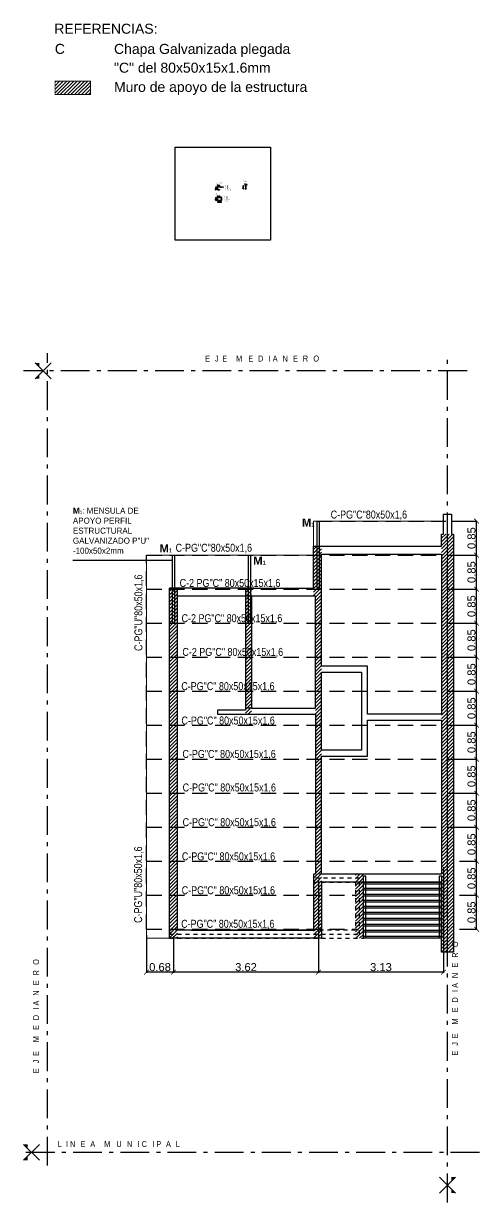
# Model space of a CAD drawing. Header units: millimetres. Extents: x 228 to 428, y 158 to 192.
# Drawn here: x 255 to 266.4, y 159.65 to 189.11 of the extents above; entities that cross this region are included whole.
import ezdxf

# ---------------------------------------------------------------- set-up
doc = ezdxf.new("R2010")
doc.units = ezdxf.units.MM
doc.header["$LTSCALE"] = 0.1
doc.header["$MEASUREMENT"] = 0
doc.header["$PDMODE"] = 3
doc.header["$PDSIZE"] = 0.1
for name, pattern in [('ACAD_ISO02W100', [15, 12, -3]), ('ACAD_ISO10W100', [18, 12, -3, 0, -3]), ('DASHDOT2', [12.7, 6.35, -3.175, 0, -3.175]), ('DASHED2', [0.375, 0.25, -0.125]), ('HIDDENX2', [19.05, 12.7, -6.35])]:
    doc.linetypes.add(name, pattern=pattern)
doc.layers.get('DEFPOINTS').update_dxf_attribs({"color": 1})
doc.layers.add('00-COTAS', color=1, linetype='Continuous', lineweight=9)
doc.layers.add('SOMBRA', color=1, linetype='Continuous', lineweight=0)
for name, color, linetype in [('01', 1, 'Continuous'), ('3', 3, 'Continuous'), ('CORREAS', 170, 'Continuous'), ('CORREAS COTAS', 2, 'Continuous'), ('Cotas', 1, 'Continuous'), ('EJES', 6, 'Continuous'), ('ESTRUCTURAS', 3, 'Continuous'), ('FUNDACIONES-COTAS', 3, 'Continuous'), ('GRISADO MURO', 251, 'Continuous'), ('Muros', 3, 'Continuous'), ('P0-MUROS', 4, 'Continuous'), ('PROYECCION', 1, 'DASHED2'), ('Textos', 2, 'Continuous')]:
    doc.layers.add(name, color=color, linetype=linetype)
doc.styles.add('Arial20', font='arial.ttf', dxfattribs={"height": 0.2})
doc.styles.add('Arial30', font='arial.ttf', dxfattribs={"width": 0.8, "height": 0.3})
doc.styles.add('COTAS', font='ROMANS.shx', dxfattribs={"width": 0.7})
doc.styles.add('general', font='arial.ttf')
doc.dimstyles.new('COTA-1-100', dxfattribs={"dimtxt": 0.2, "dimasz": 0.12, "dimexe": 0.012, "dimexo": 0.15, "dimgap": 0.025, "dimtad": 1, "dimzin": 0, "dimdsep": 46, "dimtxsty": 'Arial20', "dimblk1": 'ARCHTICK', "dimblk2": 'ARCHTICK', "dimsah": 1, "dimcen": 0.09, "dimclrd": 256, "dimclre": 256, "dimclrt": 256, "dimazin": 0, "dimtfac": 1, "dimtofl": 0, "dimtmove": 2, "dimatfit": 3, "dimldrblk": 'ARCHTICK', "dimfxl": 1, "dimtolj": 1, "dimtzin": 0, "dimarcsym": 0})
doc.dimstyles.new('COTA-20', dxfattribs={"dimscale": 1.75, "dimtxt": 0.015, "dimasz": 0.004, "dimexe": 0.08, "dimexo": 0.1, "dimgap": 0.005, "dimtad": 1, "dimzin": 0, "dimdsep": 46, "dimtxsty": 'COTAS', "dimblk": 'DOT', "dimcen": 0.1, "dimse1": 1, "dimse2": 1, "dimclrd": 256, "dimclre": 256, "dimclrt": 256, "dimadec": 0, "dimazin": 0, "dimtfac": 1, "dimtix": 1, "dimtmove": 2, "dimatfit": 3, "dimldrblk": 'DOT', "dimfxl": 0, "dimtolj": 1, "dimtzin": 0, "dimarcsym": 0})
pattern_1 = [(45, (582.68376, 363.28325), (-0.044194174, 0.044194174), [])]

# ---------------------------------------------------------------- blocks, each defined once
blk = doc.blocks.new('_Oblique')
at = {"color": 0, "linetype": 'ByBlock', "lineweight": -2}
blk.add_line((-0.5, -0.5), (0.5, 0.5), dxfattribs=at)
blk = doc.blocks.new('*D7')
at = {"layer": '00-COTAS', "lineweight": -2, "transparency": 16777216}
for p, q in [((259.846, 185.054), (259.836, 185.054)), ((259.896, 185.054), (259.846, 185.054)), ((259.896, 185.054), (259.906, 185.054))]:
    blk.add_line(p, q, dxfattribs=at)
at = {"layer": 'DEFPOINTS', "color": 0, "transparency": 16777216}
for p in [(259.846, 185.054), (259.846, 185.018), (259.896, 185.02)]:
    blk.add_point(p, dxfattribs=at)
at = {"layer": '00-COTAS', "lineweight": -2, "transparency": 16777216, "xscale": 0.01, "yscale": 0.01, "zscale": 0.01}
blk.add_blockref('_Oblique', (259.846, 185.054), dxfattribs=at)
at = {"layer": '00-COTAS', "lineweight": -2, "transparency": 16777216, "xscale": 0.01, "yscale": 0.01, "zscale": 0.01, "rotation": 180}
blk.add_blockref('_Oblique', (259.896, 185.054), dxfattribs=at)
at = {"layer": '00-COTAS', "transparency": 16777216, "insert": (259.871, 185.069), "char_height": 0.02, "attachment_point": 5, "style": 'COTAS'}
blk.add_mtext('\\A1;50mm', dxfattribs=at)
blk = doc.blocks.new('_Dot')
at = {"color": 0, "linetype": 'ByBlock', "lineweight": -2}
blk.add_line((-0.5, 0), (-1, 0), dxfattribs=at)
at = {"color": 0, "linetype": 'ByBlock', "const_width": 0.5}
blk.add_lwpolyline([(-0.25, 0, 1), (0.25, 0, 1)], format="xyb", close=True, dxfattribs=at)
blk = doc.blocks.new('*D8')
at = {"layer": '00-COTAS', "lineweight": -2, "transparency": 16777216}
blk.add_line((259.812, 184.949), (259.812, 185.029), dxfattribs=at)
at = {"layer": 'DEFPOINTS', "color": 0, "transparency": 16777216}
for p in [(259.812, 185.029), (259.856, 185.029), (259.856, 184.949)]:
    blk.add_point(p, dxfattribs=at)
at = {"layer": '00-COTAS', "lineweight": -2, "transparency": 16777216, "xscale": 0.01, "yscale": 0.01, "zscale": 0.01}
for p, rotation in [((259.812, 185.029), 90), ((259.812, 184.949), 270)]:
    blk.add_blockref('_Oblique', p, dxfattribs=dict(at, rotation=rotation))
at = {"layer": '00-COTAS', "transparency": 16777216, "insert": (259.797, 184.989), "char_height": 0.02, "attachment_point": 5, "rotation": 90, "style": 'COTAS'}
blk.add_mtext('\\A1;80mm', dxfattribs=at)
blk = doc.blocks.new('*D9')
at = {"layer": '00-COTAS', "lineweight": -2, "transparency": 16777216}
for p, q in [((259.931, 185.029), (259.931, 185.039)), ((259.931, 185.014), (259.931, 185.029)), ((259.931, 185.014), (259.931, 185.004))]:
    blk.add_line(p, q, dxfattribs=at)
at = {"layer": 'DEFPOINTS', "color": 0, "transparency": 16777216}
for p in [(259.883, 185.029), (259.895, 185.014), (259.931, 185.029)]:
    blk.add_point(p, dxfattribs=at)
at = {"layer": '00-COTAS', "lineweight": -2, "transparency": 16777216, "xscale": 0.01, "yscale": 0.01, "zscale": 0.01}
for p, rotation in [((259.931, 185.029), 270), ((259.931, 185.014), 90)]:
    blk.add_blockref('_Oblique', p, dxfattribs=dict(at, rotation=rotation))
at = {"layer": '00-COTAS', "transparency": 16777216, "insert": (259.966, 185.021), "char_height": 0.02, "attachment_point": 5, "style": 'COTAS'}
blk.add_mtext('\\A1;15mm', dxfattribs=at)
blk = doc.blocks.new('*D10')
at = {"layer": '00-COTAS', "lineweight": -2, "transparency": 16777216}
blk.add_line((259.812, 184.685), (259.812, 184.765), dxfattribs=at)
at = {"layer": 'DEFPOINTS', "color": 0, "transparency": 16777216}
for p in [(259.812, 184.765), (259.856, 184.765), (259.856, 184.685)]:
    blk.add_point(p, dxfattribs=at)
at = {"layer": '00-COTAS', "lineweight": -2, "transparency": 16777216, "xscale": 0.01, "yscale": 0.01, "zscale": 0.01}
for p, rotation in [((259.812, 184.765), 90), ((259.812, 184.685), 270)]:
    blk.add_blockref('_Oblique', p, dxfattribs=dict(at, rotation=rotation))
at = {"layer": '00-COTAS', "transparency": 16777216, "insert": (259.797, 184.725), "char_height": 0.02, "attachment_point": 5, "rotation": 90, "style": 'COTAS'}
blk.add_mtext('\\A1;80mm', dxfattribs=at)
blk = doc.blocks.new('_ARCHTICK')
at = {"color": 0, "linetype": 'ByBlock', "const_width": 0.15}
blk.add_lwpolyline([(-0.5, -0.5), (0.5, 0.5)], dxfattribs=at)
blk = doc.blocks.new('*D17')
at = {"layer": 'DEFPOINTS', "color": 0, "transparency": 16777216}
for p in [(265.747, 167.323), (266.327, 167.323), (265.747, 166.473)]:
    blk.add_point(p, dxfattribs=at)
at = {"layer": 'FUNDACIONES-COTAS', "lineweight": -2, "transparency": 16777216}
for p, q in [((265.897, 167.323), (266.339, 167.323)), ((266.327, 166.473), (266.327, 167.323)), ((265.897, 166.473), (266.339, 166.473))]:
    blk.add_line(p, q, dxfattribs=at)
at = {"layer": 'FUNDACIONES-COTAS', "lineweight": -2, "transparency": 16777216, "xscale": 0.12, "yscale": 0.12, "zscale": 0.12}
for p, rotation in [((266.327, 167.323), 90), ((266.327, 166.473), 270)]:
    blk.add_blockref('_ARCHTICK', p, dxfattribs=dict(at, rotation=rotation))
at = {"layer": 'FUNDACIONES-COTAS', "transparency": 16777216, "insert": (266.2, 166.898), "char_height": 0.2, "attachment_point": 5, "rotation": 90, "style": 'Arial20'}
blk.add_mtext('\\A1;0.85', dxfattribs=at)
blk = doc.blocks.new('*D18')
at = {"layer": 'DEFPOINTS', "color": 0, "transparency": 16777216}
for p in [(265.747, 168.173), (266.327, 168.173), (265.747, 167.323)]:
    blk.add_point(p, dxfattribs=at)
at = {"layer": 'FUNDACIONES-COTAS', "lineweight": -2, "transparency": 16777216}
for p, q in [((265.897, 168.173), (266.339, 168.173)), ((266.327, 167.323), (266.327, 168.173)), ((265.897, 167.323), (266.339, 167.323))]:
    blk.add_line(p, q, dxfattribs=at)
at = {"layer": 'FUNDACIONES-COTAS', "lineweight": -2, "transparency": 16777216, "xscale": 0.12, "yscale": 0.12, "zscale": 0.12}
for p, rotation in [((266.327, 168.173), 90), ((266.327, 167.323), 270)]:
    blk.add_blockref('_ARCHTICK', p, dxfattribs=dict(at, rotation=rotation))
at = {"layer": 'FUNDACIONES-COTAS', "transparency": 16777216, "insert": (266.2, 167.748), "char_height": 0.2, "attachment_point": 5, "rotation": 90, "style": 'Arial20'}
blk.add_mtext('\\A1;0.85', dxfattribs=at)
blk = doc.blocks.new('*D19')
at = {"layer": 'DEFPOINTS', "color": 0, "transparency": 16777216}
for p in [(265.747, 169.023), (266.327, 169.023), (265.747, 168.173)]:
    blk.add_point(p, dxfattribs=at)
at = {"layer": 'FUNDACIONES-COTAS', "lineweight": -2, "transparency": 16777216}
for p, q in [((265.897, 169.023), (266.339, 169.023)), ((266.327, 168.173), (266.327, 169.023)), ((265.897, 168.173), (266.339, 168.173))]:
    blk.add_line(p, q, dxfattribs=at)
at = {"layer": 'FUNDACIONES-COTAS', "lineweight": -2, "transparency": 16777216, "xscale": 0.12, "yscale": 0.12, "zscale": 0.12}
for p, rotation in [((266.327, 169.023), 90), ((266.327, 168.173), 270)]:
    blk.add_blockref('_ARCHTICK', p, dxfattribs=dict(at, rotation=rotation))
at = {"layer": 'FUNDACIONES-COTAS', "transparency": 16777216, "insert": (266.2, 168.598), "char_height": 0.2, "attachment_point": 5, "rotation": 90, "style": 'Arial20'}
blk.add_mtext('\\A1;0.85', dxfattribs=at)
blk = doc.blocks.new('*D25')
at = {"layer": 'DEFPOINTS', "color": 0, "transparency": 16777216}
for p in [(265.447, 169.873), (266.327, 169.873), (265.447, 169.023)]:
    blk.add_point(p, dxfattribs=at)
at = {"layer": 'FUNDACIONES-COTAS', "lineweight": -2, "transparency": 16777216}
for p, q in [((265.597, 169.873), (266.339, 169.873)), ((266.327, 169.023), (266.327, 169.873)), ((265.597, 169.023), (266.339, 169.023))]:
    blk.add_line(p, q, dxfattribs=at)
at = {"layer": 'FUNDACIONES-COTAS', "lineweight": -2, "transparency": 16777216, "xscale": 0.12, "yscale": 0.12, "zscale": 0.12}
for p, rotation in [((266.327, 169.873), 90), ((266.327, 169.023), 270)]:
    blk.add_blockref('_ARCHTICK', p, dxfattribs=dict(at, rotation=rotation))
at = {"layer": 'FUNDACIONES-COTAS', "transparency": 16777216, "insert": (266.2, 169.448), "char_height": 0.2, "attachment_point": 5, "rotation": 90, "style": 'Arial20'}
blk.add_mtext('\\A1;0.85', dxfattribs=at)
blk = doc.blocks.new('*D26')
at = {"layer": 'DEFPOINTS', "color": 0, "transparency": 16777216}
for p in [(265.447, 170.723), (266.327, 170.723), (265.447, 169.873)]:
    blk.add_point(p, dxfattribs=at)
at = {"layer": 'FUNDACIONES-COTAS', "lineweight": -2, "transparency": 16777216}
for p, q in [((265.597, 170.723), (266.339, 170.723)), ((266.327, 169.873), (266.327, 170.723)), ((265.597, 169.873), (266.339, 169.873))]:
    blk.add_line(p, q, dxfattribs=at)
at = {"layer": 'FUNDACIONES-COTAS', "lineweight": -2, "transparency": 16777216, "xscale": 0.12, "yscale": 0.12, "zscale": 0.12}
for p, rotation in [((266.327, 170.723), 90), ((266.327, 169.873), 270)]:
    blk.add_blockref('_ARCHTICK', p, dxfattribs=dict(at, rotation=rotation))
at = {"layer": 'FUNDACIONES-COTAS', "transparency": 16777216, "insert": (266.2, 170.298), "char_height": 0.2, "attachment_point": 5, "rotation": 90, "style": 'Arial20'}
blk.add_mtext('\\A1;0.85', dxfattribs=at)
blk = doc.blocks.new('*D27')
at = {"layer": 'DEFPOINTS', "color": 0, "transparency": 16777216}
for p in [(265.447, 171.573), (266.327, 171.573), (265.447, 170.723)]:
    blk.add_point(p, dxfattribs=at)
at = {"layer": 'FUNDACIONES-COTAS', "lineweight": -2, "transparency": 16777216}
for p, q in [((265.597, 171.573), (266.339, 171.573)), ((266.327, 170.723), (266.327, 171.573)), ((265.597, 170.723), (266.339, 170.723))]:
    blk.add_line(p, q, dxfattribs=at)
at = {"layer": 'FUNDACIONES-COTAS', "lineweight": -2, "transparency": 16777216, "xscale": 0.12, "yscale": 0.12, "zscale": 0.12}
for p, rotation in [((266.327, 171.573), 90), ((266.327, 170.723), 270)]:
    blk.add_blockref('_ARCHTICK', p, dxfattribs=dict(at, rotation=rotation))
at = {"layer": 'FUNDACIONES-COTAS', "transparency": 16777216, "insert": (266.2, 171.148), "char_height": 0.2, "attachment_point": 5, "rotation": 90, "style": 'Arial20'}
blk.add_mtext('\\A1;0.85', dxfattribs=at)
blk = doc.blocks.new('*D28')
at = {"layer": 'DEFPOINTS', "color": 0, "transparency": 16777216}
for p in [(265.447, 172.423), (266.327, 172.423), (265.447, 171.573)]:
    blk.add_point(p, dxfattribs=at)
at = {"layer": 'FUNDACIONES-COTAS', "lineweight": -2, "transparency": 16777216}
for p, q in [((265.597, 172.423), (266.339, 172.423)), ((266.327, 171.573), (266.327, 172.423)), ((265.597, 171.573), (266.339, 171.573))]:
    blk.add_line(p, q, dxfattribs=at)
at = {"layer": 'FUNDACIONES-COTAS', "lineweight": -2, "transparency": 16777216, "xscale": 0.12, "yscale": 0.12, "zscale": 0.12}
for p, rotation in [((266.327, 172.423), 90), ((266.327, 171.573), 270)]:
    blk.add_blockref('_ARCHTICK', p, dxfattribs=dict(at, rotation=rotation))
at = {"layer": 'FUNDACIONES-COTAS', "transparency": 16777216, "insert": (266.2, 171.998), "char_height": 0.2, "attachment_point": 5, "rotation": 90, "style": 'Arial20'}
blk.add_mtext('\\A1;0.85', dxfattribs=at)
blk = doc.blocks.new('*D29')
at = {"layer": 'DEFPOINTS', "color": 0, "transparency": 16777216}
for p in [(265.447, 173.273), (266.327, 173.273), (265.447, 172.423)]:
    blk.add_point(p, dxfattribs=at)
at = {"layer": 'FUNDACIONES-COTAS', "lineweight": -2, "transparency": 16777216}
for p, q in [((265.597, 173.273), (266.339, 173.273)), ((266.327, 172.423), (266.327, 173.273)), ((265.597, 172.423), (266.339, 172.423))]:
    blk.add_line(p, q, dxfattribs=at)
at = {"layer": 'FUNDACIONES-COTAS', "lineweight": -2, "transparency": 16777216, "xscale": 0.12, "yscale": 0.12, "zscale": 0.12}
for p, rotation in [((266.327, 173.273), 90), ((266.327, 172.423), 270)]:
    blk.add_blockref('_ARCHTICK', p, dxfattribs=dict(at, rotation=rotation))
at = {"layer": 'FUNDACIONES-COTAS', "transparency": 16777216, "insert": (266.2, 172.848), "char_height": 0.2, "attachment_point": 5, "rotation": 90, "style": 'Arial20'}
blk.add_mtext('\\A1;0.85', dxfattribs=at)
blk = doc.blocks.new('*D30')
at = {"layer": 'DEFPOINTS', "color": 0, "transparency": 16777216}
for p in [(265.447, 174.123), (266.327, 174.123), (265.447, 173.273)]:
    blk.add_point(p, dxfattribs=at)
at = {"layer": 'FUNDACIONES-COTAS', "lineweight": -2, "transparency": 16777216}
for p, q in [((265.597, 174.123), (266.339, 174.123)), ((266.327, 173.273), (266.327, 174.123)), ((265.597, 173.273), (266.339, 173.273))]:
    blk.add_line(p, q, dxfattribs=at)
at = {"layer": 'FUNDACIONES-COTAS', "lineweight": -2, "transparency": 16777216, "xscale": 0.12, "yscale": 0.12, "zscale": 0.12}
for p, rotation in [((266.327, 174.123), 90), ((266.327, 173.273), 270)]:
    blk.add_blockref('_ARCHTICK', p, dxfattribs=dict(at, rotation=rotation))
at = {"layer": 'FUNDACIONES-COTAS', "transparency": 16777216, "insert": (266.2, 173.698), "char_height": 0.2, "attachment_point": 5, "rotation": 90, "style": 'Arial20'}
blk.add_mtext('\\A1;0.85', dxfattribs=at)
blk = doc.blocks.new('*D31')
at = {"layer": 'DEFPOINTS', "color": 0, "transparency": 16777216}
for p in [(265.447, 174.973), (266.327, 174.973), (265.447, 174.123)]:
    blk.add_point(p, dxfattribs=at)
at = {"layer": 'FUNDACIONES-COTAS', "lineweight": -2, "transparency": 16777216}
for p, q in [((265.597, 174.973), (266.339, 174.973)), ((266.327, 174.123), (266.327, 174.973)), ((265.597, 174.123), (266.339, 174.123))]:
    blk.add_line(p, q, dxfattribs=at)
at = {"layer": 'FUNDACIONES-COTAS', "lineweight": -2, "transparency": 16777216, "xscale": 0.12, "yscale": 0.12, "zscale": 0.12}
for p, rotation in [((266.327, 174.973), 90), ((266.327, 174.123), 270)]:
    blk.add_blockref('_ARCHTICK', p, dxfattribs=dict(at, rotation=rotation))
at = {"layer": 'FUNDACIONES-COTAS', "transparency": 16777216, "insert": (266.2, 174.548), "char_height": 0.2, "attachment_point": 5, "rotation": 90, "style": 'Arial20'}
blk.add_mtext('\\A1;0.85', dxfattribs=at)
blk = doc.blocks.new('*D32')
at = {"layer": 'DEFPOINTS', "color": 0, "transparency": 16777216}
for p in [(265.447, 175.823), (266.327, 175.823), (265.447, 174.973)]:
    blk.add_point(p, dxfattribs=at)
at = {"layer": 'FUNDACIONES-COTAS', "lineweight": -2, "transparency": 16777216}
for p, q in [((265.597, 175.823), (266.339, 175.823)), ((266.327, 174.973), (266.327, 175.823)), ((265.597, 174.973), (266.339, 174.973))]:
    blk.add_line(p, q, dxfattribs=at)
at = {"layer": 'FUNDACIONES-COTAS', "lineweight": -2, "transparency": 16777216, "xscale": 0.12, "yscale": 0.12, "zscale": 0.12}
for p, rotation in [((266.327, 175.823), 90), ((266.327, 174.973), 270)]:
    blk.add_blockref('_ARCHTICK', p, dxfattribs=dict(at, rotation=rotation))
at = {"layer": 'FUNDACIONES-COTAS', "transparency": 16777216, "insert": (266.2, 175.398), "char_height": 0.2, "attachment_point": 5, "rotation": 90, "style": 'Arial20'}
blk.add_mtext('\\A1;0.85', dxfattribs=at)
blk = doc.blocks.new('*D33')
at = {"layer": 'DEFPOINTS', "color": 0, "transparency": 16777216}
for p in [(265.557, 176.673), (266.327, 176.673), (265.447, 175.823)]:
    blk.add_point(p, dxfattribs=at)
at = {"layer": 'FUNDACIONES-COTAS', "lineweight": -2, "transparency": 16777216}
for p, q in [((265.707, 176.673), (266.339, 176.673)), ((266.327, 175.823), (266.327, 176.673)), ((265.597, 175.823), (266.339, 175.823))]:
    blk.add_line(p, q, dxfattribs=at)
at = {"layer": 'FUNDACIONES-COTAS', "lineweight": -2, "transparency": 16777216, "xscale": 0.12, "yscale": 0.12, "zscale": 0.12}
for p, rotation in [((266.327, 176.673), 90), ((266.327, 175.823), 270)]:
    blk.add_blockref('_ARCHTICK', p, dxfattribs=dict(at, rotation=rotation))
at = {"layer": 'FUNDACIONES-COTAS', "transparency": 16777216, "insert": (266.2, 176.248), "char_height": 0.2, "attachment_point": 5, "rotation": 90, "style": 'Arial20'}
blk.add_mtext('\\A1;0.85', dxfattribs=at)
blk = doc.blocks.new('*D34')
at = {"layer": 'DEFPOINTS', "color": 0, "transparency": 16777216}
for p in [(265.497, 168.173), (262.372, 167.848), (262.372, 165.399)]:
    blk.add_point(p, dxfattribs=at)
at = {"layer": 'FUNDACIONES-COTAS', "lineweight": -2, "transparency": 16777216}
for p, q in [((265.497, 168.023), (265.497, 165.387)), ((262.372, 167.698), (262.372, 165.387)), ((265.497, 165.399), (262.372, 165.399))]:
    blk.add_line(p, q, dxfattribs=at)
at = {"layer": 'FUNDACIONES-COTAS', "lineweight": -2, "transparency": 16777216, "xscale": 0.12, "yscale": 0.12, "zscale": 0.12, "rotation": 180}
blk.add_blockref('_ARCHTICK', (262.372, 165.399), dxfattribs=at)
at = {"layer": 'FUNDACIONES-COTAS', "lineweight": -2, "transparency": 16777216, "xscale": 0.12, "yscale": 0.12, "zscale": 0.12}
blk.add_blockref('_ARCHTICK', (265.497, 165.399), dxfattribs=at)
at = {"layer": 'FUNDACIONES-COTAS', "transparency": 16777216, "insert": (263.935, 165.526), "char_height": 0.2, "attachment_point": 5, "style": 'Arial20'}
blk.add_mtext('\\A1;3.13', dxfattribs=at)
blk = doc.blocks.new('*D20')
at = {"layer": 'DEFPOINTS', "color": 0, "transparency": 16777216}
for p in [(262.372, 167.848), (258.747, 166.448), (258.747, 165.399)]:
    blk.add_point(p, dxfattribs=at)
at = {"layer": 'FUNDACIONES-COTAS', "lineweight": -2, "transparency": 16777216}
for p, q in [((262.372, 167.698), (262.372, 165.387)), ((258.747, 166.298), (258.747, 165.387)), ((262.372, 165.399), (258.747, 165.399))]:
    blk.add_line(p, q, dxfattribs=at)
at = {"layer": 'FUNDACIONES-COTAS', "lineweight": -2, "transparency": 16777216, "xscale": 0.12, "yscale": 0.12, "zscale": 0.12, "rotation": 180}
blk.add_blockref('_ARCHTICK', (258.747, 165.399), dxfattribs=at)
at = {"layer": 'FUNDACIONES-COTAS', "lineweight": -2, "transparency": 16777216, "xscale": 0.12, "yscale": 0.12, "zscale": 0.12}
blk.add_blockref('_ARCHTICK', (262.372, 165.399), dxfattribs=at)
at = {"layer": 'FUNDACIONES-COTAS', "transparency": 16777216, "insert": (260.56, 165.526), "char_height": 0.2, "attachment_point": 5, "style": 'Arial20'}
blk.add_mtext('\\A1;3.62', dxfattribs=at)
blk = doc.blocks.new('*D35')
at = {"layer": 'DEFPOINTS', "color": 0, "transparency": 16777216}
for p in [(258.072, 166.473), (258.747, 166.448), (258.072, 165.399)]:
    blk.add_point(p, dxfattribs=at)
at = {"layer": 'FUNDACIONES-COTAS', "lineweight": -2, "transparency": 16777216}
for p, q in [((258.072, 166.323), (258.072, 165.387)), ((258.747, 166.298), (258.747, 165.387)), ((258.747, 165.399), (258.072, 165.399))]:
    blk.add_line(p, q, dxfattribs=at)
at = {"layer": 'FUNDACIONES-COTAS', "lineweight": -2, "transparency": 16777216, "xscale": 0.12, "yscale": 0.12, "zscale": 0.12, "rotation": 180}
blk.add_blockref('_ARCHTICK', (258.072, 165.399), dxfattribs=at)
at = {"layer": 'FUNDACIONES-COTAS', "lineweight": -2, "transparency": 16777216, "xscale": 0.12, "yscale": 0.12, "zscale": 0.12}
blk.add_blockref('_ARCHTICK', (258.747, 165.399), dxfattribs=at)
at = {"layer": 'FUNDACIONES-COTAS', "transparency": 16777216, "insert": (258.41, 165.526), "char_height": 0.2, "attachment_point": 5, "style": 'Arial20'}
blk.add_mtext('\\A1;0.68', dxfattribs=at)
blk = doc.blocks.new('SIMETRIA')
for p, q in [((-0.53, 0.53), (0.53, -0.53)), ((0.53, 0.53), (-0.53, -0.53))]:
    blk.add_line(p, q)
for points in [[(-0.53, 0.53), (-0.265, 0.265), (-0.53, 0.265)], [(0.53, 0.53), (0.265, 0.265), (0.53, 0.265)]]:
    blk.add_solid(points)
blk = doc.blocks.new('*D36')
at = {"layer": '00-COTAS', "lineweight": -2, "transparency": 16777216}
for p, q in [((259.846, 184.78), (259.836, 184.78)), ((259.896, 184.78), (259.846, 184.78)), ((259.896, 184.78), (259.906, 184.78))]:
    blk.add_line(p, q, dxfattribs=at)
at = {"layer": 'DEFPOINTS', "color": 0, "transparency": 16777216}
for p in [(259.846, 184.78), (259.846, 184.743), (259.896, 184.746)]:
    blk.add_point(p, dxfattribs=at)
at = {"layer": '00-COTAS', "lineweight": -2, "transparency": 16777216, "xscale": 0.01, "yscale": 0.01, "zscale": 0.01}
blk.add_blockref('_Oblique', (259.846, 184.78), dxfattribs=at)
at = {"layer": '00-COTAS', "lineweight": -2, "transparency": 16777216, "xscale": 0.01, "yscale": 0.01, "zscale": 0.01, "rotation": 180}
blk.add_blockref('_Oblique', (259.896, 184.78), dxfattribs=at)
at = {"layer": '00-COTAS', "transparency": 16777216, "insert": (259.871, 184.795), "char_height": 0.02, "attachment_point": 5, "style": 'COTAS'}
blk.add_mtext('\\A1;50mm', dxfattribs=at)
blk = doc.blocks.new('*D57')
at = {"layer": '00-COTAS', "lineweight": -2, "transparency": 16777216}
for p, q in [((260.533, 185.079), (260.523, 185.079)), ((260.575, 185.079), (260.533, 185.079)), ((260.575, 185.079), (260.585, 185.079))]:
    blk.add_line(p, q, dxfattribs=at)
at = {"layer": 'DEFPOINTS', "color": 0, "transparency": 16777216}
for p in [(260.533, 185.079), (260.533, 185.056), (260.575, 185.056)]:
    blk.add_point(p, dxfattribs=at)
at = {"layer": '00-COTAS', "lineweight": -2, "transparency": 16777216, "xscale": 0.01, "yscale": 0.01, "zscale": 0.01}
blk.add_blockref('_Oblique', (260.533, 185.079), dxfattribs=at)
at = {"layer": '00-COTAS', "lineweight": -2, "transparency": 16777216, "xscale": 0.01, "yscale": 0.01, "zscale": 0.01, "rotation": 180}
blk.add_blockref('_Oblique', (260.575, 185.079), dxfattribs=at)
at = {"layer": '00-COTAS', "transparency": 16777216, "insert": (260.554, 185.094), "char_height": 0.02, "attachment_point": 5, "style": 'COTAS'}
blk.add_mtext('\\A1;42mm', dxfattribs=at)
blk = doc.blocks.new('*D58')
at = {"layer": '00-COTAS', "lineweight": -2, "transparency": 16777216}
blk.add_line((260.499, 184.976), (260.499, 185.056), dxfattribs=at)
at = {"layer": 'DEFPOINTS', "color": 0, "transparency": 16777216}
for p in [(260.499, 185.056), (260.533, 185.056), (260.533, 184.976)]:
    blk.add_point(p, dxfattribs=at)
at = {"layer": '00-COTAS', "lineweight": -2, "transparency": 16777216, "xscale": 0.01, "yscale": 0.01, "zscale": 0.01}
for p, rotation in [((260.499, 185.056), 90), ((260.499, 184.976), 270)]:
    blk.add_blockref('_Oblique', p, dxfattribs=dict(at, rotation=rotation))
at = {"layer": '00-COTAS', "transparency": 16777216, "insert": (260.484, 185.016), "char_height": 0.02, "attachment_point": 5, "rotation": 90, "style": 'COTAS'}
blk.add_mtext('\\A1;80mm', dxfattribs=at)
blk = doc.blocks.new('*D59')
at = {"layer": '00-COTAS', "lineweight": -2, "transparency": 16777216}
blk.add_line((259.846, 184.646), (259.947, 184.646), dxfattribs=at)
at = {"layer": 'DEFPOINTS', "color": 0, "transparency": 16777216}
for p in [(259.846, 184.689), (259.947, 184.689), (259.947, 184.646)]:
    blk.add_point(p, dxfattribs=at)
at = {"layer": '00-COTAS', "lineweight": -2, "transparency": 16777216, "xscale": 0.01, "yscale": 0.01, "zscale": 0.01, "rotation": 180}
blk.add_blockref('_Oblique', (259.846, 184.646), dxfattribs=at)
at = {"layer": '00-COTAS', "lineweight": -2, "transparency": 16777216, "xscale": 0.01, "yscale": 0.01, "zscale": 0.01}
blk.add_blockref('_Oblique', (259.947, 184.646), dxfattribs=at)
at = {"layer": '00-COTAS', "transparency": 16777216, "insert": (259.896, 184.661), "char_height": 0.02, "attachment_point": 5, "style": 'COTAS'}
blk.add_mtext('\\A1;80mm', dxfattribs=at)

msp = doc.modelspace()

# ---------------------------------------------------------------- hatches: boundary and pattern name
at = {"lineweight": 0}
h = msp.add_hatch(dxfattribs=at)
h.set_pattern_fill('ANSI31', scale=0.5)
h.set_pattern_definition(pattern_1)
h.paths.add_polyline_path([(265.7475, 176.349), (265.4475, 176.349), (265.4475, 165.8975), (265.7475, 165.8975)])
h = msp.add_hatch(dxfattribs=at)
h.set_pattern_fill('ANSI31', scale=0.5)
h.set_pattern_definition(pattern_1)
h.paths.add_polyline_path([(262.4475, 176.0475), (262.2475, 176.0475), (262.2475, 174.7976), (262.2975, 174.7976), (262.2975, 171.9975), (262.2975, 171.8475), (262.2975, 171.8475), (262.2975, 167.8475), (262.4475, 167.8475), (262.4475, 173.0475), (262.4475, 173.0475), (262.4475, 175.8475)])
h = msp.add_hatch(dxfattribs=at)
h.set_pattern_fill('ANSI31', scale=0.5)
h.set_pattern_definition(pattern_1)
h.paths.add_polyline_path([(258.8475, 174.9976), (258.6475, 174.9976), (258.6475, 166.2475), (258.8475, 166.2475)])
h = msp.add_hatch(dxfattribs=at)
h.set_pattern_fill('ANSI31', scale=0.5)
h.set_pattern_definition(pattern_1)
h.paths.add_polyline_path([(260.6979, 174.9976), (260.5475, 174.9976), (260.5475, 171.8475), (260.6975, 171.8475), (260.6975, 174.3552), (260.6975, 174.7976), (260.6979, 174.7976)])
h = msp.add_hatch(dxfattribs=at)
h.set_pattern_fill('ANSI31', scale=0.5)
h.set_pattern_definition([(45, (582.68376, 366.6512), (-0.044194174, 0.044194174), [])])
h.paths.add_polyline_path([(262.4475, 167.8475), (262.2475, 167.8475), (262.2475, 166.2475), (262.4475, 166.2475)])
h = msp.add_hatch(dxfattribs=at)
h.set_pattern_fill('ANSI31', scale=0.5)
h.set_pattern_definition([(45, (582.68376, 366.29654), (-0.044194174, 0.044194174), [])])
h.paths.add_polyline_path([(263.4975, 167.8475), (263.2975, 167.8475), (263.2975, 166.2476), (263.4975, 166.2476)])
at = {"layer": 'SOMBRA'}
h = msp.add_hatch(dxfattribs=at)
h.set_pattern_fill('ANSI31', color=256, scale=0.5)
h.set_pattern_definition([(45, (0, -0.43613), (-0.044194174, 0.044194174), [])])
h.paths.add_polyline_path([(255.7839, 187.6695), (255.7839, 187.3331), (256.6716, 187.3331), (256.6716, 187.6695)])
at = {"layer": 'SOMBRA', "true_color": 0x105689, "transparency": 33554610}
h = msp.add_hatch(color=146, dxfattribs=at)
h.dxf.hatch_style = 1
h.paths.add_polyline_path([(260.5755, 185.0537), (260.5755, 185.0562), (260.5545, 185.0562), (260.5335, 185.0562), (260.5335, 185.0537, 0.3740358), (260.5355, 185.0515), (260.5492, 185.0495, -0.3740358), (260.5525, 185.0457), (260.5525, 185.01), (260.5525, 184.9867, -0.3740358), (260.5492, 184.9828), (260.5355, 184.9809, 0.3740358), (260.5335, 184.9786), (260.5335, 184.9762), (260.5545, 184.9762), (260.5755, 184.9762), (260.5755, 184.9786, 0.3740358), (260.5735, 184.9809), (260.5598, 184.9828, -0.3740358), (260.5564, 184.9867), (260.5564, 185.01), (260.5564, 185.0457, -0.3740358), (260.5598, 185.0495), (260.5735, 185.0515, 0.3740358)])

# ---------------------------------------------------------------- linework, layer by layer
at = {"color": 7, "lineweight": 0}
msp.add_line((265.5975, 165.8918), (265.5975, 176.7267), dxfattribs=at)
msp.add_lwpolyline([(258.7889, 186.0144), (261.1688, 186.0144), (261.1688, 183.6964), (258.7889, 183.6964)], close=True)
at = {"layer": '00-COTAS', "color": 7}
msp.add_lwpolyline([(258.6475, 166.2475), (258.0725, 166.2475), (258.0725, 166.4726), (258.0725, 175.8226), (262.2475, 175.8226), (262.2475, 176.6726), (265.4974, 176.6726)], dxfattribs=at)
at = {"layer": '3', "color": 7, "ltscale": 0.015}
for p, q in [((258.7222, 174.1226), (258.7222, 175.8226)), ((258.7222, 175.8226), (258.7722, 175.8226)), ((258.7722, 175.8226), (258.7722, 174.1226)), ((260.6196, 175.8226), (260.6696, 175.8226)), ((258.7722, 174.1226), (258.7222, 174.1226))]:
    msp.add_line(p, q, dxfattribs=at)
for points in [[(262.3862, 176.6726), (262.3862, 174.9726), (262.3362, 174.9726), (262.3362, 176.6726)], [(262.3362, 176.6726), (262.3862, 176.6726)], [(260.6696, 175.8226), (260.6696, 174.1226), (260.6196, 174.1226), (260.6196, 175.8226)]]:
    msp.add_lwpolyline(points, dxfattribs=at)
at = {"layer": 'CORREAS'}
for p, q in [((259.8464, 184.952), (259.8464, 185.0256)), ((259.848, 185.0256), (259.848, 184.952)), ((259.8496, 185.0288), (259.8621, 185.0288)), ((259.8621, 185.0272), (259.8496, 185.0272)), ((259.8621, 185.0288), (259.8932, 185.0288)), ((259.8932, 185.0272), (259.8621, 185.0272)), ((259.8948, 185.0138), (259.8948, 185.0256)), ((259.8964, 185.0138), (259.8948, 185.0138)), ((259.8964, 185.0256), (259.8964, 185.0138)), ((259.8464, 184.6886), (259.8464, 184.7622)), ((259.848, 184.7622), (259.848, 184.6886)), ((259.8496, 184.9504), (259.8621, 184.9504)), ((259.8621, 184.9488), (259.8496, 184.9488)), ((259.8496, 184.7654), (259.8623, 184.7654)), ((259.8623, 184.7638), (259.8496, 184.7638)), ((259.8621, 184.9504), (259.8932, 184.9504)), ((259.8932, 184.9488), (259.8621, 184.9488)), ((259.8623, 184.7654), (259.8645, 184.7654)), ((259.8645, 184.7638), (259.8623, 184.7638)), ((259.8645, 184.7654), (259.8932, 184.7654)), ((259.8932, 184.7638), (259.8645, 184.7638)), ((259.8932, 184.7654), (259.8932, 184.7654)), ((259.8932, 184.7654), (259.8932, 184.7654)), ((259.8932, 184.7638), (259.8932, 184.7638)), ((259.8932, 184.7638), (259.8932, 184.7638)), ((259.8948, 184.952), (259.8948, 184.9638)), ((259.8948, 184.9638), (259.8964, 184.9638)), ((259.8948, 184.7504), (259.8948, 184.7622)), ((259.8964, 184.7504), (259.8948, 184.7504)), ((259.8964, 184.9638), (259.8964, 184.952)), ((259.8964, 184.7622), (259.8964, 184.7504)), ((259.8964, 184.7622), (259.8964, 184.7504)), ((259.8964, 184.7504), (259.898, 184.7504)), ((259.898, 184.7504), (259.898, 184.7622)), ((259.8996, 184.7654), (259.8996, 184.7654)), ((259.8996, 184.7654), (259.8996, 184.7654)), ((259.8996, 184.7638), (259.8996, 184.7638)), ((259.8996, 184.7638), (259.8996, 184.7638)), ((259.9285, 184.7654), (259.8997, 184.7654)), ((259.8997, 184.7654), (259.8997, 184.7654)), ((259.8997, 184.7654), (259.8997, 184.7654)), ((259.8997, 184.7638), (259.8997, 184.7638)), ((259.8997, 184.7638), (259.8997, 184.7638)), ((259.8997, 184.7638), (259.9285, 184.7638)), ((259.9306, 184.7654), (259.9285, 184.7654)), ((259.9285, 184.7638), (259.9306, 184.7638)), ((259.9433, 184.7654), (259.9306, 184.7654)), ((259.9306, 184.7638), (259.9433, 184.7638)), ((259.9449, 184.7622), (259.9449, 184.6886)), ((259.9465, 184.6886), (259.9465, 184.7622)), ((259.8496, 184.687), (259.8623, 184.687)), ((259.8623, 184.6854), (259.8496, 184.6854)), ((259.8623, 184.687), (259.8645, 184.687)), ((259.8645, 184.6854), (259.8623, 184.6854)), ((259.8645, 184.687), (259.8932, 184.687)), ((259.8932, 184.6854), (259.8645, 184.6854)), ((259.8932, 184.687), (259.8932, 184.687)), ((259.8932, 184.687), (259.8932, 184.687)), ((259.8932, 184.6854), (259.8932, 184.6854)), ((259.8932, 184.6854), (259.8932, 184.6854)), ((259.8948, 184.6886), (259.8948, 184.7004)), ((259.8948, 184.7004), (259.8964, 184.7004)), ((259.8964, 184.7004), (259.8964, 184.6886)), ((259.898, 184.7004), (259.8964, 184.7004)), ((259.8964, 184.7004), (259.8964, 184.6886)), ((259.898, 184.6886), (259.898, 184.7004)), ((259.8996, 184.687), (259.8996, 184.687)), ((259.8996, 184.687), (259.8996, 184.687)), ((259.8996, 184.6854), (259.8996, 184.6854)), ((259.8996, 184.6854), (259.8996, 184.6854)), ((259.9285, 184.687), (259.8997, 184.687)), ((259.8997, 184.687), (259.8997, 184.687)), ((259.8997, 184.687), (259.8997, 184.687)), ((259.8997, 184.6854), (259.8997, 184.6854)), ((259.8997, 184.6854), (259.8997, 184.6854)), ((259.8997, 184.6854), (259.9285, 184.6854)), ((259.9306, 184.687), (259.9285, 184.687)), ((259.9285, 184.6854), (259.9306, 184.6854)), ((259.9433, 184.687), (259.9306, 184.687)), ((259.9306, 184.6854), (259.9433, 184.6854))]:
    msp.add_line(p, q, dxfattribs=at)
at = {"layer": 'CORREAS', "color": 7, "linetype": 'HIDDENX2', "ltscale": 0.3}
for p, q in [((262.3362, 176.6726), (265.5574, 176.6726)), ((258.0725, 175.8226), (265.4975, 175.8226)), ((258.0725, 166.4726), (258.0725, 175.8226)), ((258.0725, 174.9726), (265.4975, 174.9726)), ((258.0725, 174.1226), (265.4975, 174.1226)), ((258.0725, 173.2726), (265.4975, 173.2726)), ((258.0725, 172.4226), (265.4975, 172.4226)), ((258.0725, 171.5726), (265.4975, 171.5726)), ((258.0725, 170.7226), (265.4975, 170.7226)), ((258.0725, 169.8726), (265.4975, 169.8726)), ((258.0725, 169.0226), (265.4975, 169.0226)), ((258.0725, 168.1726), (265.4975, 168.1726)), ((258.0725, 167.3226), (263.3398, 167.3226)), ((258.0725, 166.4726), (263.3398, 166.4726))]:
    msp.add_line(p, q, dxfattribs=at)
at = {"layer": 'CORREAS'}
msp.add_lwpolyline([(260.5545, 185.0562), (260.5335, 185.0562), (260.5335, 185.0537, 0.3740358), (260.5355, 185.0515), (260.5492, 185.0495, -0.3740358), (260.5525, 185.0457), (260.5525, 185.01), (260.5525, 184.9867, -0.3740358), (260.5492, 184.9828), (260.5355, 184.9809, 0.3740358), (260.5335, 184.9786), (260.5335, 184.9762), (260.5545, 184.9762), (260.5755, 184.9762), (260.5755, 184.9786, 0.3740358), (260.5735, 184.9809), (260.5598, 184.9828, -0.3740358), (260.5564, 184.9867), (260.5564, 185.01), (260.5564, 185.0457, -0.3740358), (260.5598, 185.0495), (260.5735, 185.0515, 0.3740358), (260.5755, 185.0537), (260.5755, 185.0562)], format="xyb", close=True, dxfattribs=at)
for centre, radius, start, end in [((259.8496, 185.0256), 0.0032, 90, 180), ((259.8496, 185.0256), 0.0016, 90, 180), ((259.8932, 185.0256), 0.0032, 0, 90), ((259.8932, 185.0256), 0.0016, 0, 90), ((259.8496, 184.952), 0.0032, 180, 270), ((259.8496, 184.7622), 0.0032, 90, 180), ((259.8496, 184.952), 0.0016, 180, 270), ((259.8496, 184.7622), 0.0016, 90, 180), ((259.8932, 184.952), 0.0016, 270, 0), ((259.8932, 184.952), 0.0032, 270, 0), ((259.8932, 184.7622), 0.0032, 0, 90), ((259.8932, 184.7622), 0.0016, 0, 90), ((259.8996, 184.7622), 0.0032, 90, 180), ((259.8996, 184.7622), 0.0016, 90, 180), ((259.9433, 184.7622), 0.0032, 0, 90), ((259.9433, 184.7622), 0.0016, 0, 90), ((259.8496, 184.6886), 0.0032, 180, 270), ((259.8496, 184.6886), 0.0016, 180, 270), ((259.8932, 184.6886), 0.0016, 270, 0), ((259.8932, 184.6886), 0.0032, 270, 0), ((259.8996, 184.6886), 0.0032, 180, 270), ((259.8996, 184.6886), 0.0016, 180, 270), ((259.9433, 184.6886), 0.0032, 270, 0), ((259.9433, 184.6886), 0.0016, 270, 360)]:
    msp.add_arc(centre, radius, start, end, dxfattribs=at)
at = {"layer": 'CORREAS COTAS', "color": 7}
msp.add_line((260.6975, 171.9975), (260.5475, 171.9975), dxfattribs=at)
at = {"layer": 'Cotas', "color": 7, "ltscale": 0.02}
msp.add_line((262.2975, 167.8475), (262.2475, 167.8475), dxfattribs=at)
at = {"layer": 'Cotas', "color": 7, "linetype": 'DASHDOT2', "ltscale": 0.02}
msp.add_lwpolyline([(258.6475, 166.3475), (263.3975, 166.3475), (263.3975, 167.7474), (262.2475, 167.7474)], dxfattribs=at)
at = {"layer": 'EJES', "color": 7, "linetype": 'ACAD_ISO10W100', "ltscale": 0.6}
for p, q in [((255.5975, 160.5697), (255.5975, 180.8721)), ((265.5975, 159.6464), (265.5975, 180.8721)), ((266.0884, 180.4282), (254.9973, 180.4281)), ((266.3978, 160.8976), (254.9975, 160.8975))]:
    msp.add_line(p, q, dxfattribs=at)
at = {"layer": 'GRISADO MURO', "color": 7, "ltscale": 0.02}
for points in [[(263.4975, 166.2475), (263.4975, 167.8084), (263.5475, 167.8084), (263.5475, 166.2475)], [(265.3975, 166.2475), (265.3975, 167.8084), (265.4475, 167.8084), (265.4475, 166.2475)]]:
    msp.add_lwpolyline(points, close=True, dxfattribs=at)
for points in [[(263.4981, 167.5975), (263.4981, 167.6475), (265.4475, 167.6475), (265.4475, 167.5975), (263.4981, 167.5975)], [(263.498, 167.4475), (263.498, 167.4975), (265.4475, 167.4975), (265.4475, 167.4475), (263.498, 167.4475)], [(263.498, 167.2975), (263.498, 167.3475), (265.4475, 167.3475), (265.4475, 167.2975), (263.498, 167.2975)], [(263.4978, 166.9975), (263.4978, 167.0475), (265.4475, 167.0475), (265.4475, 166.9975), (263.4978, 166.9975)], [(263.4979, 167.1475), (263.4979, 167.1975), (265.4475, 167.1975), (265.4475, 167.1475), (263.4979, 167.1475)], [(263.4977, 166.8475), (263.4977, 166.8975), (265.4475, 166.8975), (265.4475, 166.8475), (263.4977, 166.8475)], [(263.4976, 166.5475), (263.4976, 166.5975), (265.4475, 166.5975), (265.4475, 166.5475), (263.4976, 166.5475)], [(263.4977, 166.6975), (263.4977, 166.7475), (265.4475, 166.7475), (265.4475, 166.6975), (263.4977, 166.6975)], [(263.4975, 166.3975), (263.4975, 166.4475), (265.4475, 166.4475), (265.4475, 166.3975), (263.4975, 166.3975)], [(263.4975, 166.2475), (263.4975, 166.2975), (265.4475, 166.2975), (265.4475, 166.2475), (263.4975, 166.2475)]]:
    msp.add_lwpolyline(points, dxfattribs=at)
at = {"layer": 'Muros', "color": 7, "linetype": 'Continuous'}
for p, q in [((260.7475, 174.9976), (258.6475, 174.9976)), ((260.6975, 174.7976), (258.8475, 174.7976)), ((259.1975, 166.4476), (262.2475, 166.4475))]:
    msp.add_line(p, q, dxfattribs=at)
for points in [[(260.7475, 174.9976), (262.2475, 174.9976), (262.2475, 176.0475), (265.4474, 176.0475), (265.4474, 176.3475), (265.4974, 176.3475), (265.4974, 176.8475), (265.6975, 176.8475), (265.6975, 176.3475), (265.7475, 176.3475), (265.7475, 165.8975)], [(262.4475, 175.8475), (265.4475, 175.8475), (265.4475, 171.8475), (263.5975, 171.8475), (263.5975, 173.0475), (262.4475, 173.0475), (262.4475, 175.8475)], [(265.7475, 165.8975), (265.4475, 165.8975), (265.4475, 167.6475), (262.4475, 167.6475), (262.4475, 166.3032), (262.4475, 166.2475), (258.6475, 166.2475), (258.6475, 174.9976)], [(260.5475, 174.9976), (260.5475, 171.9475), (259.8475, 171.9475), (259.8475, 171.8475), (262.2975, 171.8475), (262.2975, 167.8475), (262.2475, 167.8475), (262.2475, 166.4475), (258.8475, 166.4475), (258.8475, 174.9976)], [(260.6975, 174.7976), (260.6975, 171.9975), (262.2975, 171.9975), (262.2975, 174.7976), (260.6975, 174.7976)], [(263.4475, 172.8975), (263.4475, 170.9475), (262.4475, 170.9475), (262.4475, 172.8975), (263.4475, 172.8975)], [(265.4475, 171.6975), (265.4475, 167.8475), (262.4475, 167.8475), (262.4475, 170.7975), (263.5975, 170.7975), (263.5975, 171.6975), (265.4475, 171.6975)]]:
    msp.add_lwpolyline(points, dxfattribs=at)
at = {"layer": 'P0-MUROS', "const_width": 0.02}
msp.add_lwpolyline([(255.7839, 187.6695), (256.6716, 187.6695), (256.6716, 187.3331), (255.7839, 187.3331)], close=True, dxfattribs=at)
at = {"layer": 'PROYECCION', "color": 7}
msp.add_lwpolyline([(258.6475, 166.4475), (258.6475, 166.2475), (263.4975, 166.2475), (263.4975, 167.8475), (262.2475, 167.8475), (262.2475, 167.6475), (263.2975, 167.6475), (263.2975, 166.4475), (258.6475, 166.4475)], dxfattribs=at)
at = {"layer": 'Textos', "color": 7}
msp.add_line((258.6966, 175.6871), (256.2259, 175.6871), dxfattribs=at)

# ---------------------------------------------------------------- block references
at = {"layer": '01', "color": 7, "linetype": 'ACAD_ISO02W100', "yscale": 0.375, "zscale": 0.375}
for p, xscale, rotation in [((255.1975, 160.8977), -0.375, 90), ((265.5974, 160.0802), 0.375, 270)]:
    msp.add_blockref('SIMETRIA', p, dxfattribs=dict(at, xscale=xscale, rotation=rotation))
at = {"layer": 'EJES', "color": 7, "linetype": 'ACAD_ISO10W100', "ltscale": 0.6, "xscale": -0.375, "yscale": 0.375, "zscale": 0.375, "rotation": 90}
msp.add_blockref('SIMETRIA', (255.4882, 180.4281), dxfattribs=at)

# ---------------------------------------------------------------- texts
at = {"layer": 'ESTRUCTURAS', "style": 'Arial30'}
for s, height, p in [('REFERENCIAS:', 0.25, (255.7661, 188.8534)), ('C', 0.25, (255.7789, 188.3495)), ('Chapa Galvanizada plegada', 0.25, (257.2595, 188.3489)), ('"C" del 80x50x15x1.6mm', 0.25, (257.2595, 187.8793)), ('Muro de apoyo de la estructura', 0.25, (257.2595, 187.3992)), ('CORREA', 0.025, (259.8035, 185.1184)), ('IPN-80', 0.025, (260.4709, 185.1522)), ('M1', 0.025, (259.8058, 184.8362))]:
    msp.add_text(s, height=height, dxfattribs=at).set_placement(p)
at = {"layer": 'ESTRUCTURAS', "char_height": 0.02, "width": 0.228288, "attachment_point": 1, "style": 'Arial30'}
for s, insert in [('h= 80 mm\\Pa= 50 mm\\Pc= 15 mm\\Pe=   1.6 mm', (260.0453, 185.0624)), ('h= 80 mm\\Pa= 50 mm\\Pc= 15 mm\\Pe=  1,6 mm', (260.0284, 184.7875))]:
    msp.add_mtext(s, dxfattribs=dict(at, insert=insert))
at = {"layer": 'ESTRUCTURAS', "color": 7, "char_height": 0.2, "width": 9.843168, "attachment_point": 1, "style": 'Arial30'}
for s, insert in [('C-PG"C"80x50x1,6', (262.6778, 176.937)), ('C-PG"C"80x50x1,6', (258.8002, 176.1072)), ('C-2 PG"C" 80x50x15x1,6', (258.9008, 175.2272)), ('C-2 PG"C" 80x50x15x1,6', (258.949, 174.3464)), ('C-2 PG"C" 80x50x15x1,6', (258.9697, 173.504)), ('C-PG"C" 80x50x15x1,6', (258.942, 172.6484)), ('C-PG"C" 80x50x15x1,6', (258.9467, 171.7901)), ('C-PG"C" 80x50x15x1,6', (258.9713, 170.9542)), ('C-PG"C" 80x50x15x1,6', (258.9759, 170.1167)), ('C-PG"C" 80x50x15x1,6', (258.9748, 169.2488)), ('C-PG"C" 80x50x15x1,6', (258.9564, 168.3949)), ('C-PG"C" 80x50x15x1,6', (258.9525, 167.5477)), ('C-PG"C" 80x50x15x1,6', (258.9385, 166.7095))]:
    msp.add_mtext(s, dxfattribs=dict(at, insert=insert))
at = {"layer": 'ESTRUCTURAS', "color": 7, "char_height": 0.2, "width": 9.843168, "attachment_point": 1, "rotation": 90, "style": 'Arial30'}
for insert in [(257.7692, 173.4277), (257.7622, 166.6315)]:
    msp.add_mtext('C-PG"U"80x50x1,6', dxfattribs=dict(at, insert=insert))
at = {"layer": 'Textos', "color": 7, "attachment_point": 1}
for s, insert, char_height, width, style in [('{\\fArial|b0|i0|c0|p34;\\T2;EJE MEDIANERO}', (259.5386, 180.8113), 0.15, 2.994623, 'COTAS'), ('{\\fArial|b1|i0|c0|p34;M\\H0.5x;1} ', (261.9604, 176.7381), 0.2, 11.596957, 'general'), ('{\\fArial|b1|i0|c0|p34;M\\H0.5x;1} ', (258.3983, 176.0888), 0.2, 11.596957, 'general'), ('{\\fArial|b1|i0|c0|p34;M\\H0.5x;1} ', (260.7423, 175.7826), 0.2, 11.596957, 'general'), ('{\\fArial|b0|i0|c0|p34;\\H1.5x;\\T2;LINEA MUNICIPAL}', (255.8533, 161.1807), 0.1, 3.194623, 'COTAS')]:
    msp.add_mtext(s, dxfattribs=dict(at, insert=insert, char_height=char_height, width=width, style=style))
at = {"layer": 'Textos', "color": 7, "insert": (256.2308, 177.0088), "char_height": 0.15, "width": 2.250228, "attachment_point": 1}
msp.add_mtext('{\\fArial|b1|i0|c0|p34;M\\H0.5x;1}: MENSULA DE APOYO PERFIL \\PESTRUCTURAL GALVANIZADO P"U" -100x50x2mm', dxfattribs=at)
at = {"layer": 'Textos', "color": 7, "char_height": 0.15, "width": 2.994623, "attachment_point": 1, "rotation": 90, "style": 'COTAS'}
for insert in [(265.7129, 163.3187), (255.2348, 162.8777)]:
    msp.add_mtext('{\\fArial|b0|i0|c0|p34;\\T2;EJE MEDIANERO}', dxfattribs=dict(at, insert=insert))

# ---------------------------------------------------------------- dimensions: what is measured, and where the dimension line sits
at = {"layer": '00-COTAS'}
for base, p1, p2, angle, override, picture, middle in [((259.8124, 185.0288), (259.856, 184.9488), (259.856, 185.0288), 90, {"dimscale": 1, "dimtxt": 0.02, "dimasz": 0.01, "dimdec": 0, "dimlfac": 1000, "dimpost": 'mm', "dimblk1": 'Oblique', "dimblk2": 'Oblique', "dimsah": 1}, '*D8', (259.7974, 184.9888)), ((259.9311, 185.0288), (259.8948, 185.0138), (259.8828, 185.0288), 90, {"dimscale": 1, "dimtxt": 0.02, "dimasz": 0.01, "dimtad": 2, "dimtih": 1, "dimdec": 0, "dimlfac": 1000, "dimpost": 'mm', "dimblk1": 'Oblique', "dimblk2": 'Oblique', "dimsah": 1}, '*D9', (259.9661, 185.0213)), ((260.4994, 185.0562), (260.5335, 184.9762), (260.5335, 185.0562), 90, {"dimscale": 1, "dimtxt": 0.02, "dimasz": 0.01, "dimdec": 0, "dimlfac": 1000, "dimpost": 'mm', "dimblk1": 'Oblique', "dimblk2": 'Oblique', "dimsah": 1}, '*D58', (260.4844, 185.0162)), ((260.5335, 185.0795), (260.5755, 185.0562), (260.5335, 185.0562), 180, {"dimscale": 1, "dimtxt": 0.02, "dimasz": 0.01, "dimdec": 0, "dimlfac": 1000, "dimpost": 'mm', "dimblk1": 'Oblique', "dimblk2": 'Oblique', "dimsah": 1}, '*D57', (260.5545, 185.0945))]:
    dim = msp.add_linear_dim(base=base, p1=p1, p2=p2, angle=angle, dimstyle='COTA-20', override=override, dxfattribs=at)
    dim.commit()
    dim.dimension.update_dxf_attribs({"geometry": picture, "text_midpoint": middle})
for base, p1, p2, angle, text, picture, middle in [((259.8464, 185.0539), (259.8964, 185.0197), (259.8464, 185.0176), 180, '50mm', '*D7', (259.8714, 185.0689)), ((259.8124, 184.7654), (259.856, 184.6854), (259.856, 184.7654), 90, '80mm', '*D10', (259.7974, 184.7254)), ((259.8464, 184.7798), (259.8964, 184.7456), (259.8464, 184.7434), 180, '50mm', '*D36', (259.8714, 184.7948))]:
    dim = msp.add_linear_dim(base=base, p1=p1, p2=p2, angle=angle, text=text, dimstyle='COTA-20', override={"dimscale": 1, "dimtxt": 0.02, "dimasz": 0.01, "dimdec": 0, "dimlfac": 1000, "dimpost": 'mm', "dimblk1": 'Oblique', "dimblk2": 'Oblique', "dimsah": 1}, dxfattribs=at)
    dim.commit()
    dim.dimension.update_dxf_attribs({"geometry": picture, "text_midpoint": middle})
dim = msp.add_linear_dim(base=(259.9465, 184.6459), p1=(259.8464, 184.6886), p2=(259.9465, 184.6886), text='80mm', dimstyle='COTA-20', override={"dimscale": 1, "dimtxt": 0.02, "dimasz": 0.01, "dimdec": 0, "dimlfac": 1000, "dimpost": 'mm', "dimblk1": 'Oblique', "dimblk2": 'Oblique', "dimsah": 1}, dxfattribs=at)
dim.commit()
dim.dimension.update_dxf_attribs({"geometry": '*D59', "text_midpoint": (259.8965, 184.6609)})
at = {"layer": 'FUNDACIONES-COTAS', "color": 7}
for base, p1, p2, picture, middle in [((266.3275, 176.6726), (265.4475, 175.8226), (265.5574, 176.6726), '*D33', (266.2003, 176.2476)), ((266.3275, 175.8226), (265.4475, 174.9726), (265.4475, 175.8226), '*D32', (266.2003, 175.3976)), ((266.3275, 174.9726), (265.4475, 174.1226), (265.4475, 174.9726), '*D31', (266.2003, 174.5476)), ((266.3275, 174.1226), (265.4475, 173.2726), (265.4475, 174.1226), '*D30', (266.2003, 173.6976)), ((266.3275, 173.2726), (265.4475, 172.4226), (265.4475, 173.2726), '*D29', (266.2003, 172.8476)), ((266.3275, 172.4226), (265.4475, 171.5726), (265.4475, 172.4226), '*D28', (266.2003, 171.9976)), ((266.3275, 171.5726), (265.4475, 170.7226), (265.4475, 171.5726), '*D27', (266.2003, 171.1476)), ((266.3275, 170.7226), (265.4475, 169.8726), (265.4475, 170.7226), '*D26', (266.2003, 170.2976)), ((266.3275, 169.8726), (265.4475, 169.0226), (265.4475, 169.8726), '*D25', (266.2003, 169.4476)), ((266.3275, 169.0226), (265.7475, 168.1726), (265.7475, 169.0226), '*D19', (266.2003, 168.5976)), ((266.3275, 168.1726), (265.7475, 167.3226), (265.7475, 168.1726), '*D18', (266.2003, 167.7476)), ((266.3275, 167.3226), (265.7475, 166.4726), (265.7475, 167.3226), '*D17', (266.2003, 166.8976))]:
    dim = msp.add_linear_dim(base=base, p1=p1, p2=p2, angle=90, dimstyle='COTA-1-100', dxfattribs=at)
    dim.commit()
    dim.dimension.update_dxf_attribs({"geometry": picture, "text_midpoint": middle})
for base, p1, p2, picture, middle in [((262.372455, 165.399296), (265.497457, 168.17257), (262.372455, 167.847523), '*D34', (263.934956, 165.526479)), ((258.747458, 165.399296), (262.372455, 167.847523), (258.747458, 166.447543), '*D20', (260.559957, 165.526479)), ((258.0724582, 165.3992959), (258.7474583, 166.4475427), (258.0724582, 166.4725702), '*D35', (258.4099583, 165.5264105))]:
    dim = msp.add_linear_dim(base=base, p1=p1, p2=p2, dimstyle='COTA-1-100', dxfattribs=at)
    dim.commit()
    dim.dimension.update_dxf_attribs({"geometry": picture, "text_midpoint": middle})

doc.saveas('drawing.dxf')
